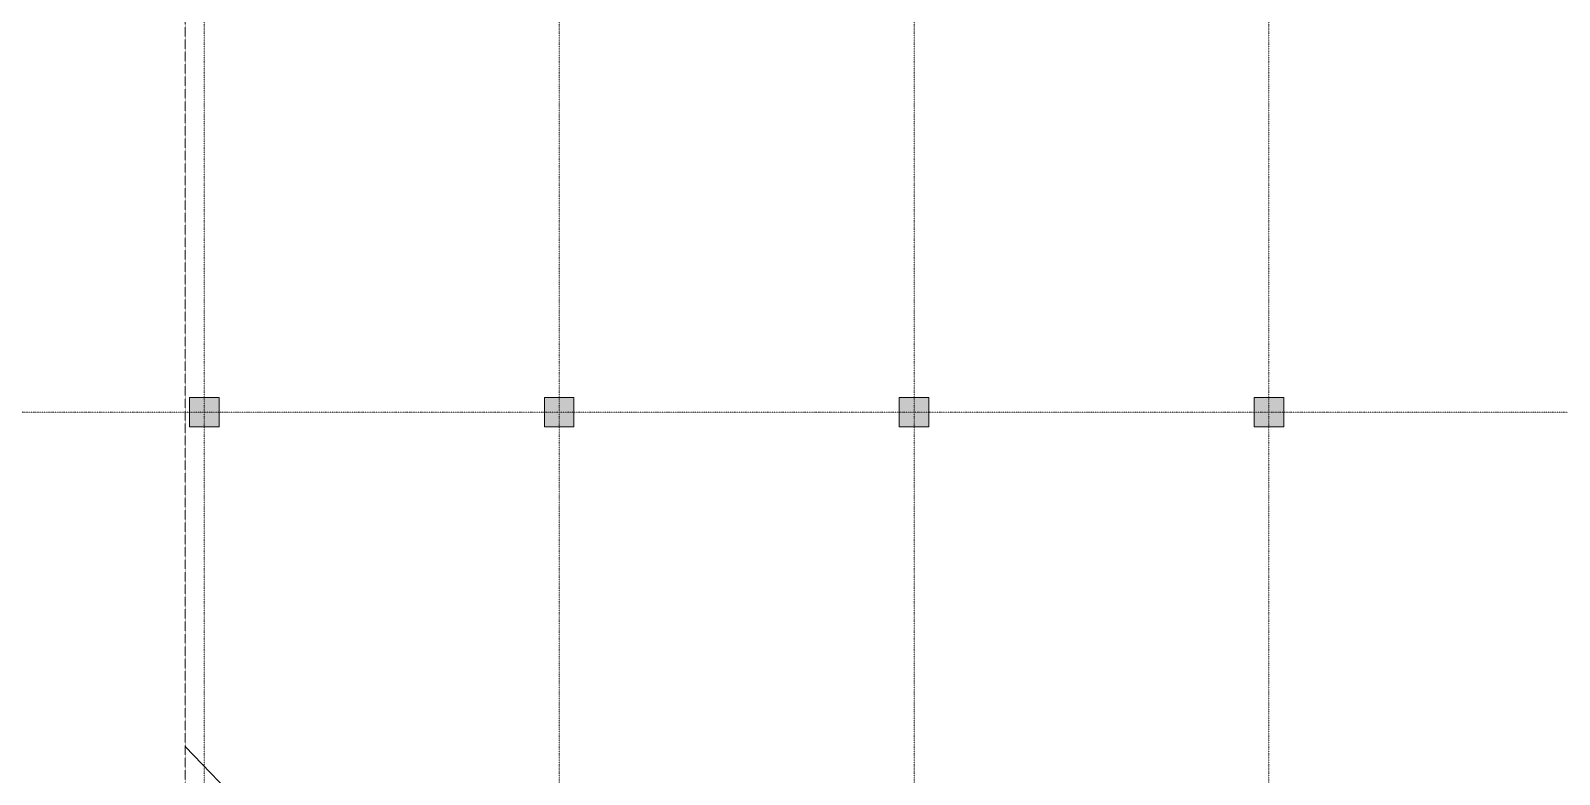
# Model space of a CAD drawing. Extents: x -76427 to 292734, y -42117 to 131250.
# Drawn here: x 189087 to 225276, y 36422 to 54034 of the extents above; entities that cross this region are included whole.
import ezdxf

# ---------------------------------------------------------------- set-up
doc = ezdxf.new("R2010")
doc.units = 0
doc.header["$LTSCALE"] = 10
for name, pattern in [('H12PL1$0$JJP_三點線', [0.9, 0.3, -0.15, 0, -0.15, 0, -0.15, 0, -0.15]), ('XFM7P10ICA$0$H12PL1$0$HIDDEN', [0.4, 0.3, -0.1]), ('XFM7P10ICA$0$H12PL1$0$JJP_三點線', [0.9, 0.3, -0.15, 0, -0.15, 0, -0.15, 0, -0.15])]:
    doc.linetypes.add(name, pattern=pattern)
for name, color, linetype in [('H12PL1$0$S-COL', 252, 'Continuous'), ('H12PL1$0$S-GRID', 252, 'Continuous'), ('XFM7P10ICA$0$H12PL1$0$A-STRS', 252, 'Continuous'), ('XFM7P10ICA$0$H12PL1$0$A-TEXT-修改說明', 252, 'Continuous'), ('XFM7P10ICA$0$H12PL1$0$Hattch', 252, 'Continuous'), ('XFM7P10ICA$0$H12PL1$0$S-COL', 252, 'Continuous'), ('XFM7P10ICA$0$H12PL1$0$S-GRID', 252, 'Continuous')]:
    doc.layers.add(name, color=color, linetype=linetype)
doc.styles.add('XFM7P10ICA$0$H12PL1$0$dim-txt', font='isocp.shx', dxfattribs={"width": 0.7, "bigfont": 'chineset.shx'})
doc.dimstyles.new('XFM7P10ICA$0$H12PL1$0$ARCH-dim-200MM', dxfattribs={"dimscale": 200, "dimtxt": 0.3, "dimasz": 0.1, "dimexe": 0.1, "dimexo": 0.1, "dimgap": 0.05, "dimtad": 1, "dimdec": 0, "dimlfac": 10, "dimrnd": 0.5, "dimdsep": 46, "dimtxsty": 'XFM7P10ICA$0$H12PL1$0$dim-txt', "dimblk": 'XFM7P10ICA$0$H12PL1$0$_Dot', "dimcen": 2, "dimclrd": 256, "dimclre": 256, "dimclrt": 256, "dimadec": 0, "dimazin": 0, "dimtfac": 1, "dimtix": 1, "dimtmove": 2, "dimatfit": 3, "dimldrblk": 'XFM7P10ICA$0$H12PL1$0$_OBLIQUE', "dimfxl": 1, "dimtvp": 1, "dimtolj": 1, "dimarcsym": 0})

# ---------------------------------------------------------------- blocks, each defined once
blk = doc.blocks.new('XFM7P10ICA$0$H12PL1$0$_Dot')
blk = doc.blocks.new('XFM7P10ICA$0$H12PL1$0$_OBLIQUE')
at = {"color": 0, "linetype": 'ByBlock', "lineweight": -2}
blk.add_line((-0.5, -0.5), (0.5, 0.5), dxfattribs=at)
blk = doc.blocks.new('H12PL1')
at = {"layer": 'H12PL1$0$S-COL', "lineweight": 0, "flags": 128}
for points in [[(192850, 44650), (193550, 44650), (193550, 45350), (192850, 45350)], [(201250, 44650), (201950, 44650), (201950, 45350), (201250, 45350)], [(209650, 44650), (210350, 44650), (210350, 45350), (209650, 45350)], [(218050, 44650), (218750, 44650), (218750, 45350), (218050, 45350)]]:
    blk.add_lwpolyline(points, close=True, dxfattribs=at)
at = {"layer": 'H12PL1$0$S-GRID', "linetype": 'H12PL1$0$JJP_三點線', "lineweight": 0}
for p, q in [((193200, 128250), (193200, -28000)), ((201600, 128250), (201600, -28000)), ((210000, 128250), (210000, -28000)), ((218400, 128250), (218400, -28000)), ((-29000, 45000), (289600, 45000))]:
    blk.add_line(p, q, dxfattribs=at)
blk = doc.blocks.new('XFM7P10ICA$0$H12PL1')
at = {"layer": 'XFM7P10ICA$0$H12PL1$0$Hattch', "linetype": 'Continuous', "lineweight": 0}
for points in [[(192850, 44650), (193550, 44650), (193550, 45350), (192850, 45350)], [(201250, 44650), (201950, 44650), (201950, 45350), (201250, 45350)], [(209650, 44650), (210350, 44650), (210350, 45350), (209650, 45350)], [(218050, 44650), (218750, 44650), (218750, 45350), (218050, 45350)]]:
    blk.add_hatch(color=256, dxfattribs=at).paths.add_polyline_path(points)
at = {"layer": 'XFM7P10ICA$0$H12PL1$0$A-STRS', "linetype": 'XFM7P10ICA$0$H12PL1$0$HIDDEN', "lineweight": 0}
blk.add_lwpolyline([(192750, 56050), (192750, 18700)], dxfattribs=at)
at = {"layer": 'XFM7P10ICA$0$H12PL1$0$S-COL', "lineweight": 0, "flags": 128}
for points in [[(192850, 44650), (193550, 44650), (193550, 45350), (192850, 45350)], [(201250, 44650), (201950, 44650), (201950, 45350), (201250, 45350)], [(209650, 44650), (210350, 44650), (210350, 45350), (209650, 45350)], [(218050, 44650), (218750, 44650), (218750, 45350), (218050, 45350)]]:
    blk.add_lwpolyline(points, close=True, dxfattribs=at)
at = {"layer": 'XFM7P10ICA$0$H12PL1$0$S-GRID', "linetype": 'XFM7P10ICA$0$H12PL1$0$JJP_三點線', "lineweight": 0}
for p, q in [((193200, 128250), (193200, -28000)), ((201600, 128250), (201600, -28000)), ((210000, 128250), (210000, -28000)), ((218400, 128250), (218400, -28000)), ((-29000, 45000), (289600, 45000))]:
    blk.add_line(p, q, dxfattribs=at)
at = {"layer": 'XFM7P10ICA$0$H12PL1$0$A-TEXT-修改說明', "lineweight": 0, "annotation_type": 0, "has_hookline": 1, "hookline_direction": 0, "text_width": 17531.62}
blk.add_leader([(192750, 37086.36), (194333.45, 35435.88), (196720, 34515.57), (196740, 34515.57)], dimstyle='XFM7P10ICA$0$H12PL1$0$ARCH-dim-200MM', dxfattribs=at)
blk = doc.blocks.new('XFM7P10ICA')
blk.add_blockref('XFM7P10ICA$0$H12PL1', (0, 0))

msp = doc.modelspace()

# ---------------------------------------------------------------- block references
msp.add_blockref('XFM7P10ICA', (0, 0))

# ---------------------------------------------------------------- next in the draw order: block references
msp.add_blockref('H12PL1', (0, 0))

doc.saveas('drawing.dxf')
